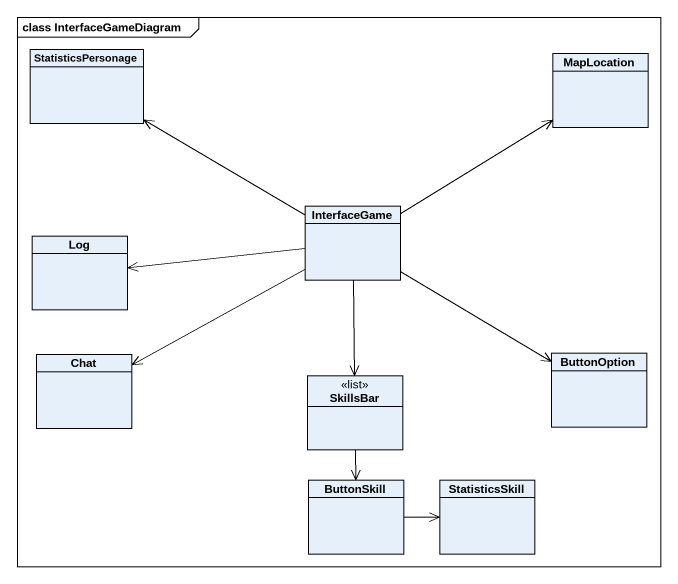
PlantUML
@startuml
mainframe class InterfaceGameDiagram
hide circle
hide empty members
class StatisticsPersonage
class MapLocation
class InterfaceGame
class Log
class Chat
class ButtonOption
class SkillsBar <<list>>
class ButtonSkill
class StatisticsSkill
InterfaceGame -left-> StatisticsPersonage
InterfaceGame -up-> MapLocation
InterfaceGame -left-> Log
InterfaceGame -left-> Chat
InterfaceGame -right-> ButtonOption
InterfaceGame --> SkillsBar
SkillsBar --> ButtonSkill
ButtonSkill -right-> StatisticsSkill
@enduml
